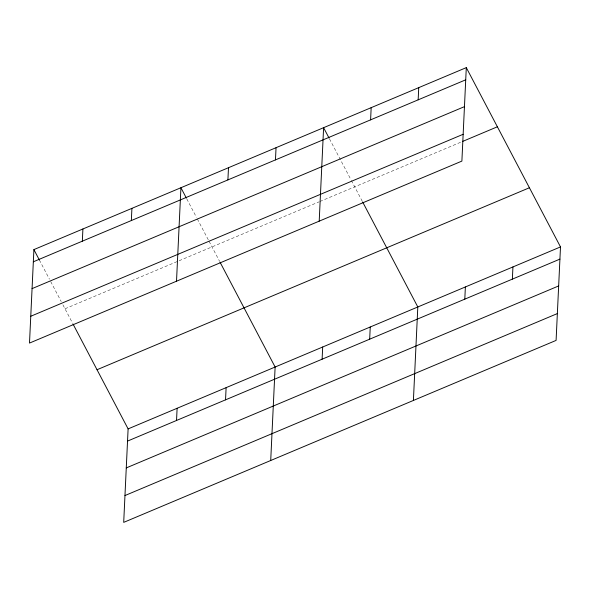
<?xml version="1.0" encoding="UTF-8"?>
<svg xmlns="http://www.w3.org/2000/svg" width="590" height="590" viewBox="0 0 590 590"><rect width="100%" height="100%" fill="white"/><g stroke="black" fill="none" stroke-linecap="round" stroke-linejoin="round"><path stroke-width="0.44" stroke-dasharray="2.95 2.21" d="M64.996 308.769L319.02 201.861M319.876 201.5L461.712 141.806M329.493 138.871L350.917 179.648M351.338 180.452L362.282 201.286M186.801 198.926L196.463 217.312M197.303 218.912L208.646 240.499M209.067 241.303L219.591 261.333M39.368 259.998L49.449 279.188M50.711 281.585L61.213 301.571M62.894 304.772L72.577 323.209"/><path stroke-width="0.89" d="M33.91 249.6L29.5 343.078L461.889 161.1L466.299 67.629L33.91 249.6L39.368 259.998M82.335 241.177L82.91 228.979M131.341 220.549L131.917 208.351M73.005 324.013L128.111 428.9L123.701 522.371L556.09 340.401L560.5 246.922L466.299 67.629M176.513 281.209L180.924 187.731L186.381 198.122M176.535 420.471L177.111 408.273M227.91 179.906L228.485 167.715M225.542 399.843L226.118 387.652M275.471 159.89L276.046 147.699M270.714 460.502L275.124 367.024L220.011 262.137M319.205 221.154L323.608 127.676L329.072 138.075M322.111 359.199L322.686 347.009M370.601 119.859L371.169 107.66M369.672 339.184L370.247 326.993M418.163 99.843L418.738 87.645M413.406 400.448L417.809 306.97L362.703 202.082M464.802 299.152L465.377 286.954M512.363 279.136L512.939 266.938M33.335 261.798L465.724 79.82M32.066 288.621L464.455 106.642M30.768 316.255L463.157 134.284M462.56 141.453L497.385 126.791M97.026 369.731L529.414 187.753M128.111 428.9L560.5 246.922M127.536 441.091L559.925 259.113M126.267 467.914L558.664 285.936M124.969 495.548L557.358 313.578"/></g></svg>
